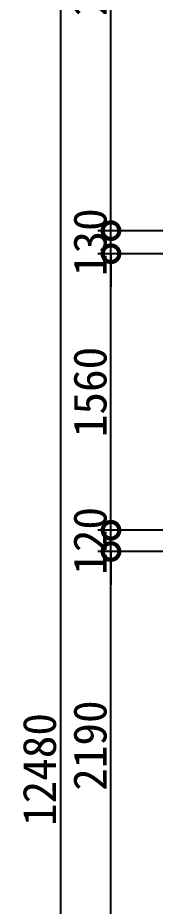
# Model space of a CAD drawing. Header units: millimetres. Extents: x -33522418 to 16198808, y -126322335 to -58690945.
# Drawn here: x -33269933 to -33269040, y -126313645 to -126308632 of the extents above; entities that cross this region are included whole.
import ezdxf

# ---------------------------------------------------------------- set-up
doc = ezdxf.new("R2010")
doc.units = ezdxf.units.MM
doc.header["$LTSCALE"] = 10
doc.header["$PDMODE"] = 3
doc.styles.get("Standard").update_dxf_attribs({"font": 'simkai.ttf'})
doc.dimstyles.new('75', dxfattribs={"dimscale": 75, "dimtxt": 2.5, "dimasz": 2.5, "dimexe": 1, "dimexo": 1, "dimgap": 0.3, "dimtad": 2, "dimdec": 0, "dimtxsty": 'Standard', "dimblk": 'DOTSMALL', "dimcen": 0.7, "dimdle": 1, "dimclrd": 1, "dimclre": 1, "dimclrt": 2, "dimadec": 0, "dimazin": 0, "dimtfac": 1, "dimtdec": 0, "dimtix": 1, "dimtmove": 2, "dimatfit": 3, "dimldrblk": 'DOTSMALL', "dimfxl": 1, "dimarcsym": 0})

# ---------------------------------------------------------------- blocks, each defined once
blk = doc.blocks.new('_DotSmall')
at = {"color": 0, "linetype": 'ByBlock', "const_width": 0.5}
blk.add_lwpolyline([(-0.0625, 0, 1), (0.0625, 0, 1)], format="xyb", close=True, dxfattribs=at)
blk = doc.blocks.new('*D48')
at = {"color": 1, "lineweight": -2, "transparency": 16777216}
for p, q in [((-33269407.3, -126313908.3), (-33269407.3, -126311568.3)), ((-33269114.7, -126311643.3), (-33269482.3, -126311643.3)), ((-33269114.7, -126313833.3), (-33269482.3, -126313833.3))]:
    blk.add_line(p, q, dxfattribs=at)
at = {"layer": 'Defpoints', "color": 0, "transparency": 16777216}
for p in [(-33269407.3, -126311643.3), (-33269039.7, -126311643.3), (-33269039.7, -126313833.3)]:
    blk.add_point(p, dxfattribs=at)
at = {"color": 1, "lineweight": -2, "transparency": 16777216, "xscale": 187.5, "yscale": 187.5, "zscale": 187.5}
for p, rotation in [((-33269407.3, -126311643.3), 90), ((-33269407.3, -126313833.3), 270)]:
    blk.add_blockref('_DotSmall', p, dxfattribs=dict(at, rotation=rotation))
at = {"color": 2, "transparency": 16777216, "insert": (-33269524.6, -126312738.3), "char_height": 187.5, "attachment_point": 5, "rotation": 90}
blk.add_mtext('2190', dxfattribs=at)
blk = doc.blocks.new('*D49')
at = {"color": 1, "lineweight": -2, "transparency": 16777216}
for p, q in [((-33269407.3, -126311523.3), (-33269407.3, -126311335.8)), ((-33269114.7, -126311523.3), (-33269482.3, -126311523.3)), ((-33269407.3, -126311643.3), (-33269407.3, -126311523.3)), ((-33269114.7, -126311643.3), (-33269482.3, -126311643.3)), ((-33269407.3, -126311643.3), (-33269407.3, -126311830.8))]:
    blk.add_line(p, q, dxfattribs=at)
at = {"layer": 'Defpoints', "color": 0, "transparency": 16777216}
for p in [(-33269407.3, -126311523.3), (-33269039.7, -126311523.3), (-33269039.7, -126311643.3)]:
    blk.add_point(p, dxfattribs=at)
at = {"color": 1, "lineweight": -2, "transparency": 16777216, "xscale": 187.5, "yscale": 187.5, "zscale": 187.5}
for p, rotation in [((-33269407.3, -126311523.3), 270), ((-33269407.3, -126311643.3), 90)]:
    blk.add_blockref('_DotSmall', p, dxfattribs=dict(at, rotation=rotation))
at = {"color": 2, "transparency": 16777216, "insert": (-33269524.6, -126311583.3), "char_height": 187.5, "attachment_point": 5, "rotation": 90}
blk.add_mtext('120', dxfattribs=at)
blk = doc.blocks.new('*D50')
at = {"color": 1, "lineweight": -2, "transparency": 16777216}
for p, q in [((-33269407.3, -126311598.3), (-33269407.3, -126309888.3)), ((-33269114.7, -126309963.3), (-33269482.3, -126309963.3)), ((-33269114.7, -126311523.3), (-33269482.3, -126311523.3))]:
    blk.add_line(p, q, dxfattribs=at)
at = {"layer": 'Defpoints', "color": 0, "transparency": 16777216}
for p in [(-33269407.3, -126309963.3), (-33269039.7, -126309963.3), (-33269039.7, -126311523.3)]:
    blk.add_point(p, dxfattribs=at)
at = {"color": 1, "lineweight": -2, "transparency": 16777216, "xscale": 187.5, "yscale": 187.5, "zscale": 187.5}
for p, rotation in [((-33269407.3, -126309963.3), 90), ((-33269407.3, -126311523.3), 270)]:
    blk.add_blockref('_DotSmall', p, dxfattribs=dict(at, rotation=rotation))
at = {"color": 2, "transparency": 16777216, "insert": (-33269524.6, -126310743.3), "char_height": 187.5, "attachment_point": 5, "rotation": 90}
blk.add_mtext('1560', dxfattribs=at)
blk = doc.blocks.new('*D51')
at = {"color": 1, "lineweight": -2, "transparency": 16777216}
for p, q in [((-33269407.3, -126309833.3), (-33269407.3, -126309645.8)), ((-33269114.7, -126309833.3), (-33269482.3, -126309833.3)), ((-33269407.3, -126309963.3), (-33269407.3, -126309833.3)), ((-33269114.7, -126309963.3), (-33269482.3, -126309963.3)), ((-33269407.3, -126309963.3), (-33269407.3, -126310150.8))]:
    blk.add_line(p, q, dxfattribs=at)
at = {"layer": 'Defpoints', "color": 0, "transparency": 16777216}
for p in [(-33269407.3, -126309833.3), (-33269039.7, -126309833.3), (-33269039.7, -126309963.3)]:
    blk.add_point(p, dxfattribs=at)
at = {"color": 1, "lineweight": -2, "transparency": 16777216, "xscale": 187.5, "yscale": 187.5, "zscale": 187.5}
for p, rotation in [((-33269407.3, -126309833.3), 270), ((-33269407.3, -126309963.3), 90)]:
    blk.add_blockref('_DotSmall', p, dxfattribs=dict(at, rotation=rotation))
at = {"color": 2, "transparency": 16777216, "insert": (-33269524.6, -126309898.3), "char_height": 187.5, "attachment_point": 5, "rotation": 90}
blk.add_mtext('130', dxfattribs=at)
blk = doc.blocks.new('*D52')
at = {"color": 1, "lineweight": -2, "transparency": 16777216}
for p, q in [((-33269407.3, -126309908.3), (-33269407.3, -126306828.3)), ((-33269114.7, -126306903.3), (-33269482.3, -126306903.3)), ((-33269114.7, -126309833.3), (-33269482.3, -126309833.3))]:
    blk.add_line(p, q, dxfattribs=at)
at = {"layer": 'Defpoints', "color": 0, "transparency": 16777216}
for p in [(-33269407.3, -126306903.3), (-33269039.7, -126306903.3), (-33269039.7, -126309833.3)]:
    blk.add_point(p, dxfattribs=at)
at = {"color": 1, "lineweight": -2, "transparency": 16777216, "xscale": 187.5, "yscale": 187.5, "zscale": 187.5}
for p, rotation in [((-33269407.3, -126306903.3), 90), ((-33269407.3, -126309833.3), 270)]:
    blk.add_blockref('_DotSmall', p, dxfattribs=dict(at, rotation=rotation))
at = {"color": 2, "transparency": 16777216, "insert": (-33269524.6, -126308368.3), "char_height": 187.5, "attachment_point": 5, "rotation": 90}
blk.add_mtext('2930', dxfattribs=at)
blk = doc.blocks.new('*D54')
at = {"color": 1, "lineweight": -2, "transparency": 16777216}
for p, q in [((-33269692.2, -126306558.3), (-33269692.2, -126319188.3)), ((-33269114.7, -126306633.3), (-33269767.2, -126306633.3)), ((-33269114.7, -126319113.3), (-33269767.2, -126319113.3))]:
    blk.add_line(p, q, dxfattribs=at)
at = {"layer": 'Defpoints', "color": 0, "transparency": 16777216}
for p in [(-33269039.7, -126306633.3), (-33269692.2, -126319113.3), (-33269039.7, -126319113.3)]:
    blk.add_point(p, dxfattribs=at)
at = {"color": 1, "lineweight": -2, "transparency": 16777216, "xscale": 187.5, "yscale": 187.5, "zscale": 187.5}
for p, rotation in [((-33269692.2, -126306633.3), 90), ((-33269692.2, -126319113.3), 270)]:
    blk.add_blockref('_DotSmall', p, dxfattribs=dict(at, rotation=rotation))
at = {"color": 2, "transparency": 16777216, "insert": (-33269809.5, -126312873.3), "char_height": 187.5, "attachment_point": 5, "rotation": 90}
blk.add_mtext('12480', dxfattribs=at)

msp = doc.modelspace()

# ---------------------------------------------------------------- dimensions: what is measured, and where the dimension line sits
at = {"color": 1}
for base, p1, p2, picture, middle in [((-33269692.2, -126319113.3), (-33269039.7, -126306633.3), (-33269039.7, -126319113.3), '*D54', (-33269809.5, -126312873.3)), ((-33269407.3, -126306903.3), (-33269039.7, -126309833.3), (-33269039.7, -126306903.3), '*D52', (-33269524.6, -126308368.3)), ((-33269407.3, -126309833.3), (-33269039.7, -126309963.3), (-33269039.7, -126309833.3), '*D51', (-33269524.6, -126309898.3)), ((-33269407.3, -126309963.3), (-33269039.7, -126311523.3), (-33269039.7, -126309963.3), '*D50', (-33269524.6, -126310743.3)), ((-33269407.3, -126311523.3), (-33269039.7, -126311643.3), (-33269039.7, -126311523.3), '*D49', (-33269524.6, -126311583.3)), ((-33269407.3, -126311643.3), (-33269039.7, -126313833.3), (-33269039.7, -126311643.3), '*D48', (-33269524.6, -126312738.3))]:
    dim = msp.add_linear_dim(base=base, p1=p1, p2=p2, angle=90, dimstyle='75', dxfattribs=at)
    dim.commit()
    dim.dimension.update_dxf_attribs({"geometry": picture, "text_midpoint": middle})

doc.saveas('drawing.dxf')
